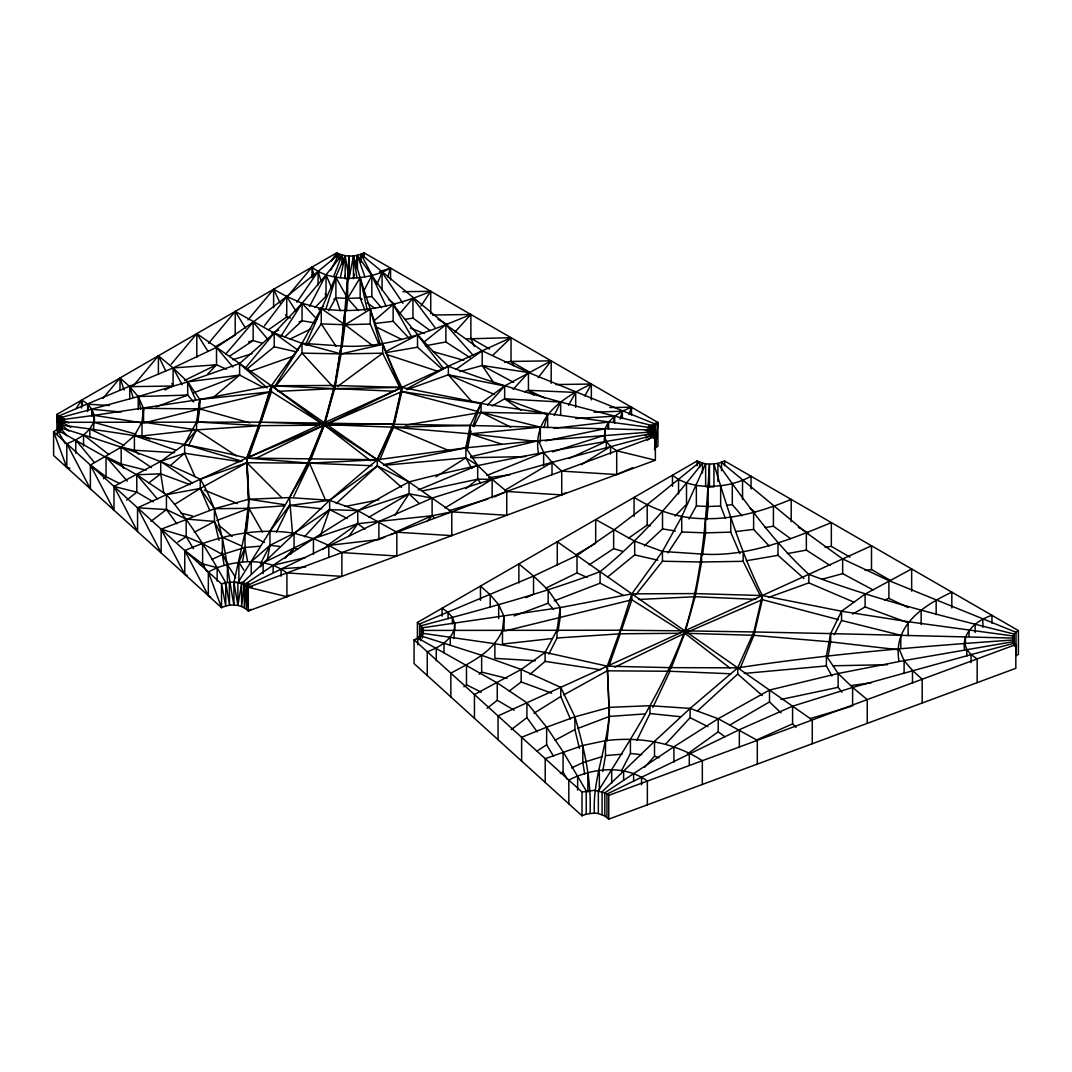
<?xml version="1.0" encoding="UTF-8"?>
<svg xmlns="http://www.w3.org/2000/svg" width="1072" height="1072" viewBox="0 0 1072 1072"><rect width="100%" height="100%" fill="white"/><g stroke="black" fill="none" stroke-linecap="round" stroke-linejoin="round"><path stroke-width="1.5" d="M652.486 434.696L652.781 427.889L657.927 422.475L364.132 252.858C355.716 257.146 345.117 257.186 336.688 252.858L56.923 414.382L56.923 430.22M652.687 432.9L652.781 427.889L547.658 413.591L401.839 391.548L329.493 422.877M94.001 423.494C96.199 413.712 90.276 404.372 81.606 400.124L76.112 408.579M653.022 436.371L652.513 431.895L538.506 440.713L465.905 447.828L377.264 459.727L309.473 463.158L246.815 462.702L200.276 479.251C155.547 457.047 107.682 442.468 60.126 427.674L53.6 431.721L53.6 455.493L221.542 607.663C230.024 603.536 241.495 603.884 248.275 611.027L655.367 460.196L655.367 436.438L653.103 433.503C571.296 447.265 489.341 460.88 409.022 481.944C351.656 512.108 297.989 548.556 244.322 584.749L241.615 606.511L241.615 583.664L329.64 500.289L377.264 459.727L393.397 427.205L401.839 387.434C381.123 345.398 367.026 300.683 353.479 255.953L348.976 278.814L345.157 278.546L344.742 275.41M348.239 279.578L348.976 256.047L348.976 278.814L345.157 255.659L305.453 345.13M653.397 435.956L653.813 425.999C584.655 408.539 515.136 391.669 448.364 366.235C412.988 333.687 385.156 294.344 357.432 255.337L355.85 264.704M653.893 437.912L654.014 435.018L552.013 462.354L492.142 479.331L432.11 498.078L378.885 521.582L246.493 585.969C239.083 581.493 229.649 581.252 221.542 583.892L53.6 431.721L54.096 434.575M142.79 422.14L143.554 408.352L138.221 396.546L129.725 386.657L120.01 377.96L102.939 398.382M345.787 311.858L348.976 256.047M721.523 470.729L721.523 462.394L806.358 532.704L842.659 558.927L888.902 580.635L1016.001 632.292C1011.928 635.2 1011.888 641.525 1015.827 644.553L1015.827 668.312L608.749 819.142L604.796 815.953L598.35 813.541L598.35 790.828C630.577 739.506 663.97 688.103 684.794 630.859C702.12 577.044 705.925 520.242 709.45 464.163L717.905 463.452L724.605 460.973L1018.4 630.591L1018.4 654.362L1016.001 655.702L1016.001 632.292L1018.4 630.591M654.55 449.664L655.367 436.438L248.275 587.268L246.493 585.969L244.322 607.851L244.322 584.749L247.203 584.91M708.337 503.237L706.837 519.692M654.496 439.172L655.541 424.177L528.429 372.52L482.186 350.825L445.885 324.602L361.05 254.278L360.326 259.089M289.051 595.107L286.907 596.715L248.275 587.268L246.493 609.378L246.493 585.969L252.268 586.813M341.713 347.261L347.65 278.305C362.47 278.264 377.532 275.41 390.57 268.121L390.57 279.993M657.927 422.475L657.927 446.247L655.541 447.6L657.927 422.475L654.992 423.427M346.484 310.371L347.65 298.391L347.65 278.305C335.107 277.862 321.895 275.357 312.019 267.102L286.412 297.735M246.667 531.163L248.945 508.316L246.815 458.052L259.772 422.127L271.404 385.746L301.996 343.335L321.252 308.615C358.651 314.458 396.385 306.177 430.73 291.303L430.73 313.748M606.966 740.899L609.419 716.431L607.288 666.168L620.246 630.242L631.864 593.861L662.456 551.45L681.725 516.731L705.631 463.774L709.45 464.163L709.45 486.929L713.939 486.862L713.939 464.069C727.499 508.798 741.583 553.514 762.313 595.55L762.313 599.663L754.259 633.699M551.196 383.294L551.196 360.849L504.644 385.974L481.087 403.126L401.839 387.434L334.665 385.464L271.404 385.746L199.794 399.481L94.215 415.346L93.519 430.368M453.992 638.483L454.689 623.462L452.371 617.405L448.069 612.3L442.066 608.239L442.066 616.172M197.369 422.288L199.794 399.481L187.68 381.873L173.088 367.924L158.401 355.783L132.807 386.416M269.809 392.071L199.794 408.901L143.554 408.352L142.013 422.02L142.013 435.942L149.758 439.091M552.067 638.55L502.473 644.058L502.473 630.135L504.028 616.467L498.681 604.662L490.199 594.772L480.47 586.076L480.47 600.333M209.723 510.433L200.276 488.43L200.276 479.251C223.512 517.307 225.71 562.358 233.924 604.97L233.924 582.23L245.032 532.543L248.945 499.23L246.815 458.052L259.772 425.678L259.772 422.127L62.605 422.301L61.895 429.631M598.35 813.541L594.397 813.085C592.334 777.133 609.151 743.378 609.419 707.346L649.967 705.698L690.113 708.404L718.213 718.722L757.301 740.337L757.301 764.108M964.639 649.913C961.41 632.467 977.021 620.085 991.962 615.328L991.962 623.247M363.515 257.803L364.132 252.858L364.132 256.811M607.837 427.473L608.561 422.06L614.685 416.164L622.363 411.179L631.502 407.213L631.502 415.132M538.506 453.737C532.074 417.303 562.706 397.605 591.342 384.031L591.342 399.883M898.979 661.33C892.695 625.123 923.448 605.667 951.815 592.146L951.815 607.985M341.981 347.422L345.063 324.749L345.063 310.532L341.11 345.934L334.665 388.613L325.124 422.314M702.455 555.537L705.537 532.864L705.537 518.647C680.144 518.821 655.568 510.634 634.075 497.395L634.075 516.409M321.52 423.346L271.404 391.695L199.794 399.481L196.551 421.966L196.551 429.885L188.35 445.952M548.824 654.067L557.025 638.001L557.025 630.081L560.267 607.596L548.154 589.989L533.548 576.039L518.875 563.899L518.875 582.913M197.61 422.998L199.794 408.901L199.794 399.481M558.016 631.542L560.267 617.016L560.267 607.596L631.864 593.861L695.138 593.58L762.313 595.55L841.547 611.228L908.131 621.706L1013.241 636.004L1013.241 642.57M242.567 561.514L245.032 547.47L245.032 532.543L248.945 508.316L284.428 505.81M354.269 274.07L353.479 278.747L353.479 255.953L356.949 277.715M259.987 546.197L245.032 547.47L238.882 562.318L238.882 582.578L233.924 582.23L237.877 605.425L241.615 583.664L248.798 583.436M602.705 771.545L605.506 755.586L605.506 740.658C638.992 736.491 673.752 742.159 702.334 760.705L702.334 784.463M467.513 448.806L471.09 431.239M828.08 656.319L830.653 641.9L830.653 633.592L841.547 611.228L865.104 594.089L911.656 568.964L911.656 591.141M267.477 559.035L269.956 545.353L269.956 531.283L309.473 463.158L309.473 459.526L324.334 422.743L334.665 385.464L341.11 345.934C386.764 349.137 429.537 331.516 470.876 314.485L470.876 338.256L474.239 346.336M695.433 595.148L701.57 562.009L701.57 554.05L662.456 551.45L634.678 541.172L595.684 519.558L595.684 543.33L575.771 554.827M471.787 468.518L465.905 457.811L465.905 447.828L470.179 425.477L481.087 403.126L481.087 412.358L473.811 426.643M831.872 675.909L826.378 665.926L826.378 655.943L830.653 633.592L1012.799 638.081L1012.799 642.999M340.36 277.541L345.157 255.659L345.157 278.546M613.291 422.221L614.685 416.164L575.677 418.562M697.43 710.991L737.724 674.047L737.724 667.843L753.871 631.957L762.313 595.55M394.054 424.472L401.839 391.548L401.839 387.434L334.665 388.613L277.889 391.374M544 427.755L547.658 413.591L481.087 412.358L405.712 425.128M310.625 460.223L324.334 425.115L334.665 385.464L334.665 388.613L395.38 391.267M685.249 631.649L695.138 596.729L695.138 593.58M260.67 422.609L271.404 385.746L334.665 388.613L341.11 353.894L341.11 345.934L301.996 343.335L274.204 333.057L235.21 311.443L208.544 343.348M620.058 419.072L622.363 411.179L594.035 412.144M566.163 492.544L561.728 494.889L506.761 491.485L492.142 479.331L477.683 465.382L465.905 447.828L470.179 433.798L470.179 425.477L259.772 422.127L393.397 427.205L470.179 425.477L652.325 429.966L652.325 434.562M326.129 308.361L335.898 277.326L347.65 298.391L358.423 310.599M387.742 276.924L390.57 268.121L379.501 271.672M260.67 423.065L271.404 391.695L271.404 385.746L321.211 422.797M621.304 630.711L631.864 599.797L631.864 593.861M628.956 414.542L631.502 407.213L609.754 407.534M248.811 457.007L259.772 425.678L319.362 425.155M608.909 666.181L620.246 633.793L620.246 630.242L423.078 630.416L422.368 638.068M320.381 535.879L329.64 509.589L329.64 500.289L377.264 465.931L377.264 459.727L393.397 423.842L401.839 387.434L328.206 423.226M472.899 426.12L481.087 403.126M333.727 276.375L342.008 254.989L343.067 262.841M671.139 668.218L684.794 633.23L684.794 630.859L620.246 630.242M379.743 459.968L393.397 427.205L393.397 423.842L324.334 425.115L246.815 458.052C185.952 443.071 123.99 433.383 61.895 425.142L60.126 427.674L60.126 432.217M740.216 668.084L753.871 635.321L753.871 631.957L684.794 630.859M376.942 284.402L382.074 272.275L402.965 303.282M324.334 422.743L324.334 425.115L309.473 459.526L289.507 497.582L292.535 533.829M293.782 496.39L309.473 463.158L372.051 465.717M652.821 707.52L669.946 671.26L669.946 667.642L607.288 666.168L545.085 652.366L494.875 643.723L422.368 633.257L417.785 638.068L414.073 639.837L414.073 663.608L582.016 815.779L586.223 814.144L594.397 813.085M554.17 415.521L560.669 402.04L504.644 398.811L492.169 405.98M276.469 532.047L289.507 505.448L329.64 500.289L357.753 510.62L396.828 532.221L451.794 535.625L451.794 511.853L196.806 333.62L171.212 364.239M636.942 740.162L649.967 713.563L649.967 705.698M834.284 634.758L841.547 620.474L841.547 611.228M260.416 563.832L269.956 545.353L294.05 533.253L329.64 509.589L357.753 510.62L409.022 493.803L432.11 498.078L432.11 515.739L427.071 521.488M621.425 770.902L630.416 753.469L630.416 739.399M363.663 291.209L371.823 275.504L386.041 306.043M309.594 306.364L326.035 274.847L342.008 254.989L342.008 264.235M330.605 270.291L339.208 254.064L339.77 258.875M119.702 483.552L106.034 476.678L90.383 465.06L113.98 510.205L113.98 486.433L160.72 461.362L184.625 444.25L196.551 421.966L259.772 425.678L196.551 429.885L142.013 435.942L134.402 435.607L121.176 447.158L90.383 465.06L90.383 488.819L66.799 443.674C77.599 439.654 88.963 433.396 93.519 422.18L135.943 434.214M474.44 718.307L474.44 694.549L521.18 669.477L545.085 652.366L557.025 630.081M553.902 428.277L608.561 422.06L604.97 428.733L604.166 442.321M290.566 554.412L294.05 548.02L294.05 533.253C256.704 527.263 219.036 535.705 184.759 550.566L184.759 574.324L187.158 575.49M427.259 675.561L427.259 651.789C438.073 647.769 449.423 641.512 453.992 630.296M584.83 395.997L591.342 384.031L555.912 384.553M568.549 405.323L575.704 392.446L528.429 390.302L524.463 391.722M138.784 454.18L134.402 450.24L134.402 435.607L142.013 422.02L196.551 429.885L236.349 455.868M450.856 696.934L450.856 673.162C470.461 662.469 493.522 652.151 502.473 630.135M328.702 310.625L335.898 297.855L335.898 277.326M689.041 518.982L696.358 505.971L696.358 485.442L686.509 482.963L678.549 479.532L672.479 475.218L672.479 486.313M333.848 299.249L335.898 297.855L347.65 298.391L360.165 277.702L366.905 308.575M275.102 385.84L301.996 343.335L341.11 353.894L382.677 353.197L399.856 387.568M260.603 566.833L263.149 562.787L313.439 538.653L357.753 523.672L432.11 515.739L451.794 511.853L506.761 515.257L506.761 491.485L494.232 496.912M237.877 605.425L237.877 582.712L269.956 531.283L289.507 505.448L321.761 508.771M280.877 336.353L302.063 303.255L326.035 274.847L331.958 288.649M331.208 261.3L336.688 252.858L337.023 256.141M229.287 582.672L229.555 605.211L225.763 582.753L224.53 583.784M307.115 345.331L321.252 323.878L321.252 308.615L302.063 303.255L286.733 296.515L273.615 289.279L248.007 319.898M394.71 515.525L409.022 493.803L409.022 481.944L377.264 465.931L336.179 503.599M667.963 552.871L681.725 531.993L681.725 516.731M420.948 306.043L430.73 291.303L402.925 291.705M296.877 302.224L318.089 271.417L339.208 254.064L339.208 258.741M348.842 536.523L357.753 523.672L357.753 510.62M264.355 325.875L286.733 296.515L318.089 271.417L321.265 281.346M538.184 377.679L551.196 360.849L511.036 361.438L504.698 362.336M275.223 386.871L301.996 353.117L301.996 343.335M635.951 594.665L662.456 561.232L662.456 551.45M702.482 473.007L702.482 463.104L697.162 460.973L417.397 622.497L421.229 625.713C481.422 609.66 541.789 593.794 600.092 571.644C639.073 540.328 671.568 502.165 702.482 463.104L705.631 463.774L705.631 486.661L709.45 486.929M244.939 368.621L274.204 333.057L302.063 303.255L317.071 319.376M195.064 476.705L184.625 453.255L184.625 444.25L196.551 429.885M399.4 314.002L412.961 298.163L434.91 327.375M225.683 354.135L253.166 322.096L286.733 296.515L296.1 311.349M284.857 558.432L294.05 548.02L297.681 549.44M644.58 767.378L654.51 756.135L654.51 741.368L690.113 708.404L737.724 667.843C828.964 653.96 920.969 646.429 1012.986 640.011L1012.986 643.307M487.505 405.162L504.644 385.974L448.364 374.758L407.012 389.685M513.14 389.417L528.429 372.52L482.186 365.525L459.861 371.622M454.809 332.159L470.876 314.485L432.378 315.047M304.448 536.791L329.64 509.589L347.207 518.392M665.632 744.129L690.113 717.704L690.113 708.404M207.646 374.128L216.517 364.802L216.517 347.382L253.166 322.096L267.196 338.551M315.141 307.396L326.035 296.234L326.035 274.847M675.092 516.047L686.509 504.349L686.509 482.963M654.51 741.368L602.089 791.779L602.089 814.626M492.999 355.073L511.036 337.667L511.036 361.438L513.716 365.874M550.338 463.921L552.013 462.354L561.728 471.131L616.695 474.534L632.681 467.66M284.656 337.037L302.063 320.796L302.063 303.255M644.366 545.849L662.523 528.911L662.523 511.371M298.029 350.249L274.204 333.057L239.619 363.529L187.68 381.873L138.221 396.546L60.769 417.598L56.923 414.382L58.236 429.269M170.957 465.007L184.625 453.255L240.383 461.724M529.997 674.355L545.085 661.37L545.085 652.366M374.074 320.756L393.143 304.461L411.42 336.528M213.073 397.632L239.619 375.079L239.619 363.529L267.169 387.93M479.117 674.221L481.636 672.104L481.636 655.273L420.599 635.79L420.599 640.667M419.581 638.992L419.581 624.011L533.548 576.039L576.991 555.497L613.64 530.211L647.193 504.631L699.668 462.179L699.668 467.191M247.605 368.554L274.204 346.779L274.204 333.057M607.77 576.91L634.678 554.894L634.678 541.172M465.891 488.658L477.683 479.211L492.142 479.331L492.142 497.823M423.601 342.37L445.885 324.602L473.114 355.288M126.657 500.182L136.787 492.155L136.787 474.789L57.312 429.952L57.312 434.589M487.117 708.297L497.261 700.271L497.261 682.904L417.785 638.068L417.785 644.687M647.421 440.177L654.014 435.018L654.014 438.153M103.421 478.702L106.034 476.678L106.034 456.726L121.176 463.988L146.073 470.179M463.895 686.817L466.494 684.794L466.494 664.841M148.753 482.99L160.72 473.824L160.72 461.362L184.625 453.255M509.227 691.105L521.18 681.939L521.18 669.477L481.636 655.273M150.978 521.354L166.441 509.548L166.441 494.661L136.787 474.789L160.72 473.824L190.213 484.718M511.156 729.684L526.915 717.664L526.915 702.776L497.261 682.904M542.606 453.242L543.638 452.464L538.506 440.713L470.742 456.672M337.492 386.536L382.677 353.197L382.677 344.393L341.11 353.894L301.996 353.117L332.628 386.402M327.067 545.769L357.753 523.672L365.137 529.233M687.34 754.045L718.213 731.787L718.213 718.722L769.495 690.046L838.143 673.497L904.111 660.58L1013.576 641.619M455.881 369.438L482.186 350.825L511.036 337.667L466.709 338.873M268.429 329.828L286.733 316.95L290.566 317.915M628.406 538.278L647.193 525.066L650.262 525.829M318.759 309.473L323.597 306.19M718.213 718.722L673.913 746.769L604.796 792.865L594.397 790.345L582.016 792.007L414.073 639.837M229.85 355.984L253.166 340.561L261.581 343.04M322.672 549.48L328.823 545.393L378.885 539.538L384.861 537.099M589.198 564.837L613.64 548.663L622.658 551.33M177.831 542.097L186.166 536.67L202.608 543.665L222.373 554.505L223.592 556.582M536.911 751.11L546.64 744.785L546.64 727.178L526.915 702.776M435.942 476.772L465.905 457.811L477.683 465.382L477.683 479.211L480.578 482.936M646.014 437.952L653.103 433.503M174.897 504.269L200.276 488.43L246.815 462.702L281.494 497.435M533.963 713.269L560.75 696.545L560.75 687.366L521.18 669.477M581.292 464.699L610.571 446.515L616.695 450.763L655.367 460.196M372.306 345.345L345.063 324.749L370.269 309.272L380.265 344.661M251.129 609.298L248.275 611.027L248.275 587.268M444.974 507.927L492.142 479.331M504.979 490.226L552.013 462.354L543.638 452.464L486.795 475.512M200.384 565.158L202.608 563.845L217.16 567.691C239.431 559.865 267.183 557.963 286.907 572.944L341.874 576.347L341.874 552.589L328.823 545.393L313.439 538.653L294.05 533.253M560.334 773.582L563.081 771.961L563.081 751.78L546.64 727.178L521.635 737.295L521.635 761.066M368.741 517.28L409.022 493.803L418.924 503.197M729.617 725.154L769.495 701.919L769.495 690.046M215.432 346.631L235.21 335.214L235.21 311.443L245.475 328.086M852.629 614.095L865.104 606.926L907.126 622.43M563.658 694.937L607.288 670.817L669.946 671.26L731.117 673.779M406.208 389.176L448.364 366.235L448.364 374.758L471.734 401.611M194.246 532.315L214.44 521.434L214.44 508.718L200.276 488.43L166.441 494.661C189.905 521.421 208.343 551.973 225.817 582.833M555.122 740.216L574.914 729.55L574.914 716.833L560.75 687.366M387.032 350.919L417.517 334.92L443.62 368.634M645.197 435.567L652.513 431.895L652.513 434.964M1014.474 646.269L1014.474 643.133L971.031 654.617L852.615 687.447L792.583 706.193L739.345 729.697L606.966 794.084L604.796 792.865L604.796 815.953M184.438 380.48L216.517 364.802L226.42 369.21M696.358 485.442C714.93 487.894 734.508 485.348 751.043 476.236L751.043 488.912M545.527 588.287L576.991 572.917L587.094 577.419M289.628 339.275L310.853 328.943M255.86 458.32L324.334 425.115L377.264 459.727L246.815 458.052L309.473 463.158L325.607 500.302M614.738 667.199L684.794 633.23L753.871 635.321L829.018 641.766M647.367 804.831L647.367 781.059C624.855 764.51 592.602 767.807 568.817 780.054L568.817 803.826M164.914 389.94L169.135 387.917M170.448 387.287L173.088 386.027L173.088 367.924L216.517 347.382L232.879 366.999M526.071 597.72L533.548 594.143L533.548 576.039M211.787 559.517L222.373 554.505L222.373 537.353L214.44 521.434L186.166 519.062L166.441 509.548L137.564 507.806L137.564 531.578L113.98 486.433L136.787 492.155L153.269 501.817M571.55 767.967L582.833 762.621L602.477 756.524M569.018 458.535L606.337 441.383L610.571 446.515L610.571 454.005M498.038 739.693L498.038 715.922L871.509 545.782L871.509 569.554L890.149 580.314M395.26 532.208L432.11 515.739L434.294 517.95M756.082 740.176L792.583 723.855L792.583 706.193M59.107 429.885L59.107 415.896L173.088 367.924L216.517 364.802L213.288 365.619M687.835 631.917L762.313 599.663L838.317 619.616M418.187 490.011L477.683 465.382M390.851 534.66L396.828 532.221L396.828 555.993L341.874 552.589M329.64 500.289L289.507 497.582L248.945 499.23L214.44 508.718L161.162 529.179L161.162 552.951L137.564 507.806L482.186 350.825L482.186 365.525L494.272 383.441M646.215 432.431L652.325 429.966M701.57 554.05C747.224 557.252 790.01 539.631 831.349 522.6L831.349 546.358L849.989 557.132M271.605 333.111L278.68 330.243M299.142 321.962L302.063 320.796L314.86 322.846M193.456 392.888L239.619 375.079L263.819 387.729M705.537 518.647C735.231 519.29 764.014 510.674 791.19 499.418L791.19 521.595M554.264 600.869L600.092 583.195L623.207 595.268M605.506 740.658L582.833 745.469L545.219 758.681L545.219 782.439M216.906 520.496L248.945 508.316L262.372 531.98M577.915 728.411L609.419 716.431L645.103 713.898M156.204 406.851L187.68 395.112L193.737 402.013M514.145 615.918L548.154 603.228L553.661 609.499M606.966 817.494L606.966 794.084L608.749 795.384L1015.827 644.553M546.64 727.178L574.914 716.833L609.419 707.346M768.517 597.426L808.837 582.873L854.464 602.37M884.44 600.012L888.902 598.417L908.105 607.543M250.017 371.421L293.085 356.252M645.411 430.354L652.781 427.889L652.781 432.485M552.576 451.861L604.166 435.42L606.337 441.383L606.337 448.538M232.865 359.696L252.014 353.706M223.887 554.036L245.032 547.47L247.511 561.152M248.476 341.955L253.166 340.561L253.166 322.096M449.262 510.62L483.566 500.383M485 499.954L487.854 499.096M809.963 718.669L851.034 706.408M647.287 427.916L653.813 425.999L653.813 435.259M648.895 426.066L655.541 424.177L655.541 447.6M821.715 579.349L842.659 573.641L872.997 589.895M249.776 422.877L199.794 408.901L143.554 423.105L143.554 408.352M505.636 630.805L631.864 599.797L680.626 630.591M305.466 557.52L273.146 565.333L273.146 572.341M422.757 490.882L477.683 479.211M780.939 699.48L838.143 687.326L842.002 692.284M383.414 464.672L465.905 447.828M545.3 440.9L604.97 428.733L604.97 435.54M184.464 395.769L187.68 395.112L187.68 381.873L239.619 375.079M345.211 506.493L378.912 499.793M425.396 345.76L445.885 341.981L470.085 357.673M787.438 553.594L806.358 550.097L830.09 565.48M385.17 352.768L417.517 347.221L442.374 369.411M746.313 560.763L777.991 555.336L803.906 578.465M404.693 319.429L412.961 318.103L430.06 330.498M765.167 527.545L773.421 526.205L790.546 538.626M421.229 635.535L421.229 625.713L422.475 627.777L560.267 607.596M825.105 547.296L831.349 546.358M865.091 570.451L871.509 569.554M488.671 477.71L510.044 474.789M851.342 685.517L871.121 682.824M142.067 422.864L94.215 415.346L62.002 419.661L60.769 417.598L64.655 419.179M365.994 297.239L371.823 296.529L381.511 307.798M374.838 323.476L393.143 321.305L409.397 338.578M726.468 505.341L732.297 504.644L741.891 515.793M735.633 531.551L753.616 529.421L769.12 545.916M383.83 465.328L465.905 457.811M744.29 673.444L826.378 665.926M605.506 755.586L622.108 754.179M237.877 582.712L243.8 582.243M194.809 409.276L199.794 408.901M305.574 567.061L281.105 568.776L281.105 576.2M557.025 638.001L620.246 633.793L679.836 633.271M638.523 599.476L695.138 596.729L755.76 599.369M347.65 298.391L360.165 297.936L362.175 299.343M725.396 518.325L720.639 506.038L708.123 506.507L708.123 486.42M345.063 324.749L370.269 324.025L378.55 343.469M138.221 409.303L138.221 396.546L187.68 395.112M739.881 553.634L730.729 532.141L705.537 532.864L681.725 531.993M470.742 457.717L525.602 456.605M832.971 665.792L887.428 664.694M760.102 595.241L743.151 561.313L701.57 562.009L662.456 561.232M129.725 398.717L129.725 386.657L173.088 386.027L171.855 383.508M214.44 508.718L248.945 508.316M669.946 667.642L737.724 667.843L812.268 719.969L812.268 743.74M753.871 631.957L830.653 633.592M343.576 324.695L321.252 323.878L336.139 346.39M696.358 505.971L706.649 506.44M174.575 452.652L134.402 450.24L121.176 447.158L121.176 463.988L123.508 468.209M535.37 660.781L494.875 658.355L494.875 643.723M87.596 411.608L87.596 404.184L109.451 405.524M91.911 416.284L91.911 409.29L121.377 412.01M649.967 713.563L680.479 716.712M279.591 546.425L269.956 545.353L251.21 561.741L251.21 573.694M630.416 753.469L641.659 754.715M534.164 441.195L470.179 433.798L393.397 427.205L449.959 451.084M830.653 641.9L897.532 649.645M248.945 499.23L284.428 504.671M545.085 661.37L600.735 669.826M662.523 528.911L675.32 530.962M274.204 346.779L295.818 351.71M634.678 554.894L657.833 560.174M69.868 468.169L66.799 467.446L64.896 464.578M180.994 513.153L192.625 516.034M481.636 672.104L506.949 678.402M541.159 427.366L481.087 412.358L510.701 427.138M841.547 620.474L901.632 635.482M717.905 481.529L717.905 463.452C745.616 502.46 773.448 541.802 808.837 574.351C875.61 599.784 945.115 616.655 1014.286 634.115L1014.286 644.044M401.839 391.548L476.424 411.125M432.914 351.576L463.707 360.286M184.625 444.25L242.031 461.282M193.469 548.743L186.166 536.67L161.162 529.179L184.759 574.324M387.059 354.631L438.153 371.408M502.071 444.317L470.179 433.798L540.328 427.125L540.328 441.919M134.402 435.607L175.486 450.039M504.644 385.974L504.644 398.811L546.666 414.315M521.18 681.939L551.611 693.182M62.27 417.075L59.107 415.896L59.992 429.041M410.388 328.059L424.338 333.539M654.51 756.135L658.985 757.891M204.337 490.092L237.381 503.585M448.364 374.758L494.54 394.496M222.373 537.353L241.254 545.795M528.429 372.52L528.429 390.302L544.683 398.02M124.004 445.282L89.82 428.974L89.82 436.947M68.715 422.931L62.002 419.661L62.002 424.19M377.532 327.59L401.772 339.489M690.113 717.704L707.855 726.602M466.494 684.794L481.14 692.164M245.032 532.543L264.409 542.512M482.186 365.525L513.568 382.342M438.019 319.282L447.761 324.896M470.876 338.256L489.542 349.016M511.036 361.438L529.287 371.971M798.359 527.317L808.409 533.119M497.261 700.271L514.198 710.213M204.444 565.467L184.759 550.566L208.343 595.71L210.675 597.077M62.163 426.348L62.002 419.661L62.605 422.301L70.725 427.433M121.176 447.158L151.487 467.606M321.252 308.615L343.75 323.851M160.72 461.362L192.37 483.016M964.639 643.535L966.81 649.498L971.031 654.617L977.155 658.878L977.155 682.65M737.724 667.843L557.279 541.735L557.279 565.493M504.644 398.811L521.18 410.415M367.16 302.894L375.16 308.548M718.213 731.787L724.819 736.745M750.266 508.53L755.412 512.456M388.493 299.423L395.179 304.528M684.794 633.23L729.791 667.923M324.334 425.115L370.644 460.826M108.62 454.3L83.536 434.937L83.536 446.059M826.378 655.943L838.143 673.497L852.615 687.447L867.235 699.601L867.235 723.372M218.514 524.905L232.182 536.536M68.876 431.078L61.895 425.142L62.015 428.411M737.724 674.047L762.165 695.487M377.264 465.931L401.611 487.304M898.979 648.828L904.111 660.58L912.486 670.469L922.188 679.246L922.188 703.004M528.429 390.302L533.802 395.166M769.495 701.919L781.032 712.88M792.583 723.855L796.054 727.365M106.034 456.726L127.246 481.167M136.787 474.789L157.544 499.123M66.812 435.701L60.126 427.674L60.474 431.668M75.764 453.201L75.764 439.895L93.921 461.965M526.915 717.664L537.246 731.868M166.441 509.548L176.773 523.752M238.882 562.318L243.813 570.049M221.837 552.308L227.385 564.475L235.813 577.754M208.075 351.442L196.806 333.62L196.806 357.378M563.081 751.78L586.223 790.868L586.223 814.144M546.64 744.785L553.554 756.229M226.648 561.782L227.867 563.859M57.312 429.952L65.218 443.714M563.081 771.961L567.128 779.237M206.655 571.121L202.608 563.845L202.608 543.665M173.088 367.924L182.119 384.754M372.145 275.517L361.05 254.278L361.05 262.064M75.764 439.895L76.795 442.012M67.791 445.724L66.799 443.674L66.799 467.446L53.6 431.721M209.321 573.949L208.343 571.939L217.16 567.691L217.16 581.091M165.745 370.912L158.401 355.783L158.401 374.275M280.167 303.108L273.615 289.279L273.615 307.758M285.634 314.645L286.733 316.95L286.733 296.515M187.68 381.873L195.761 399.883M560.75 696.545L570.398 719.044M382.677 344.393L400.137 387.354M365.11 310.679L360.165 297.936L360.165 277.702M364.895 276.697L357.432 255.337L357.432 269.139M335.898 297.855L340.293 310.746M124.057 389.967L120.01 377.96L120.01 389.846M325.245 293.755L326.035 296.234M129.725 386.657L133.129 397.417M574.914 716.833C584.173 748.095 591.664 780.51 590.029 813.326M574.914 729.55L579.443 748.444M214.44 521.434L218.983 540.382M82.799 405.39L81.606 400.124L81.606 408.057M314.123 276.442L312.019 267.102L312.019 277.661M138.221 396.546L140.807 409.437M87.596 404.184L88.453 409.41M584.682 774.078L582.833 762.621L582.833 745.469M222.373 554.505L224.048 564.864M160.72 473.824L163.842 493.308M91.911 409.29L92.366 414.516M61.265 427.473L60.769 417.598L60.769 426.763M609.043 708.284L607.288 666.168M246.815 462.702L248.57 500.168M982.823 619.294L982.823 627.308M975.158 624.279L975.158 632.48M971.031 654.617L971.031 662.657M969.034 630.175L969.034 636.527M966.81 649.498L966.81 656.104M965.43 636.848L965.43 643.133M936.164 600.561L936.164 614.618M921.143 610.156L921.143 624.427M912.486 670.469L912.486 683.105M908.131 621.706L908.131 635.562M904.111 660.58L904.111 673.484M900.802 635.24L900.802 648.386M888.902 580.635L888.902 598.417M865.104 594.089L865.104 606.926M852.615 687.447L852.615 705.939M842.659 558.927L842.659 573.641M838.143 673.497L838.143 687.326M808.837 574.351L808.837 582.873M806.358 532.704L806.358 550.097M777.991 543.035L777.991 555.336M773.421 506.279L773.421 526.205M753.616 512.577L753.616 529.421M743.151 552.509L743.151 561.313M742.534 480.39L742.534 499.458M739.345 729.697L739.345 747.653M732.297 483.619L732.297 504.644M730.729 517.387L730.729 532.141M724.605 460.973L724.605 465.717M720.639 485.817L720.639 506.038M697.162 460.973L697.162 465.717M689.296 753.509L689.296 765.194M678.549 479.532L678.549 493.991M673.913 746.769L673.913 762.165M647.193 504.631L647.193 525.066M641.565 776.892L641.565 784.838M633.619 773.435L633.619 781.528M623.623 770.902L623.623 780.228M622.363 411.179L622.363 418.656M616.695 450.763L616.695 474.534M614.685 416.164L614.685 423.279M613.64 530.211L613.64 548.663M611.683 769.857L611.683 783.136M608.749 795.384L608.749 819.142M608.561 422.06L608.561 428.934M600.092 571.644L600.092 583.195M599.342 770.433L599.342 790.694M587.858 772.59L587.858 792.087M582.016 792.007L582.016 815.779M577.634 775.806L577.634 790.158M576.991 555.497L576.991 572.917M575.704 392.446L575.704 407.347M561.728 471.131L561.728 494.889M560.669 402.04L560.669 415.119M552.013 462.354L552.013 474.668M548.154 589.989L548.154 603.228M547.658 413.591L547.658 427.715M543.638 452.464L543.638 465.771M504.028 616.467L504.028 631.22M498.681 604.662L498.681 618.584M490.199 594.772L490.199 607.141M454.689 623.462L454.689 630.148M452.371 617.405L452.371 623.864M450.28 637.09L450.28 645.398M448.069 612.3L448.069 618.665M445.885 324.602L445.885 341.981M443.996 643.053L443.996 652.674M436.237 648.011L436.237 660.687M423.078 633.632L422.475 627.777L422.475 634.235M417.517 334.92L417.517 347.221M417.397 622.497L417.397 639.917M412.961 298.163L412.961 318.103M393.143 304.461L393.143 321.305M382.074 272.275L382.074 290.083M378.885 521.582L378.885 539.538M371.823 275.504L371.823 296.529M370.269 309.272L370.269 324.025M336.688 252.858L336.688 256.811M328.823 545.393L328.823 557.413M318.089 271.417L318.089 284.911M313.439 538.653L313.439 554.184M286.907 572.944L286.907 596.715M263.149 562.787L263.149 573.56M227.385 564.475L227.385 581.372M225.763 582.753L225.763 606.028L221.542 583.892L221.542 607.663L208.343 571.939L208.343 595.71M186.166 519.062L186.166 536.67M94.215 415.346L94.215 423.36M62.605 422.301L62.605 426.79"/></g></svg>
